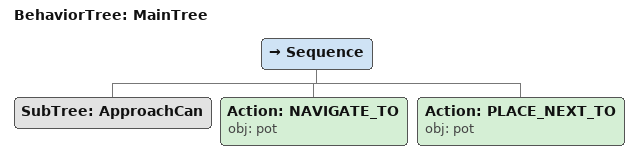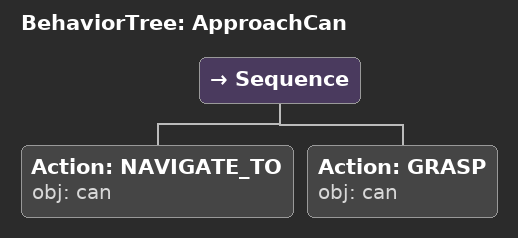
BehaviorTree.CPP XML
<root main_tree_to_execute="MainTree">
  <BehaviorTree ID="MainTree">
    <Sequence>
      <!-- Execute subtree ApproachCan -->
      <SubTree ID="ApproachCan" />
      <!-- Navigate to pot -->
      <Action ID="NAVIGATE_TO" obj="pot" />
      <!-- Place next to pot -->
      <Action ID="PLACE_NEXT_TO" obj="pot" />
    </Sequence>
  </BehaviorTree>
  <!-- Subtree definition ApproachCan -->
  <BehaviorTree ID="ApproachCan">
    <Sequence>
      <!-- Navigate to can -->
      <Action ID="NAVIGATE_TO" obj="can" />
      <!-- Grasp can -->
      <Action ID="GRASP" obj="can" />
    </Sequence>
  </BehaviorTree>
</root>
